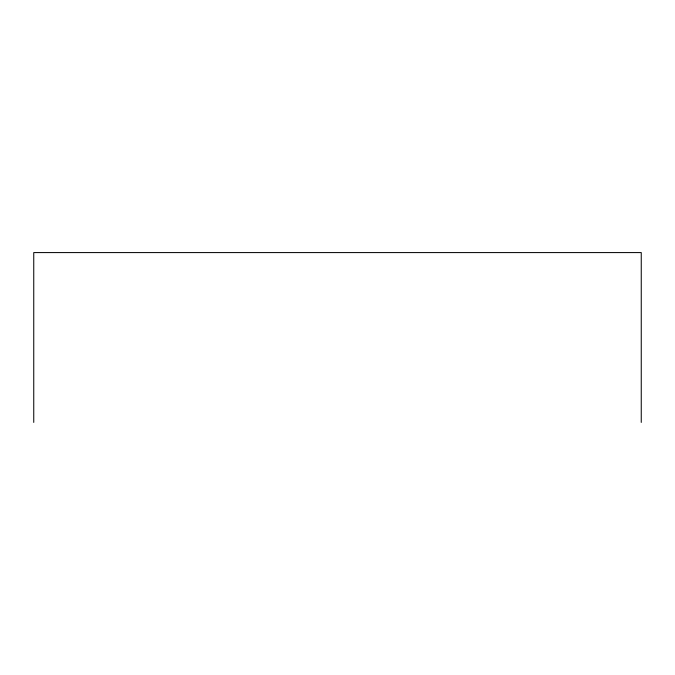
<?xml version="1.0" encoding="UTF-8"?>
<svg xmlns="http://www.w3.org/2000/svg" width="675" height="675" viewBox="0 0 675 675"><rect width="100%" height="100%" fill="white"/><g stroke="black" fill="none" stroke-linecap="round" stroke-linejoin="round"><path stroke-width="1.01" d="M641.25 422.415L641.25 252.585L33.75 252.585L33.75 422.415"/></g></svg>
